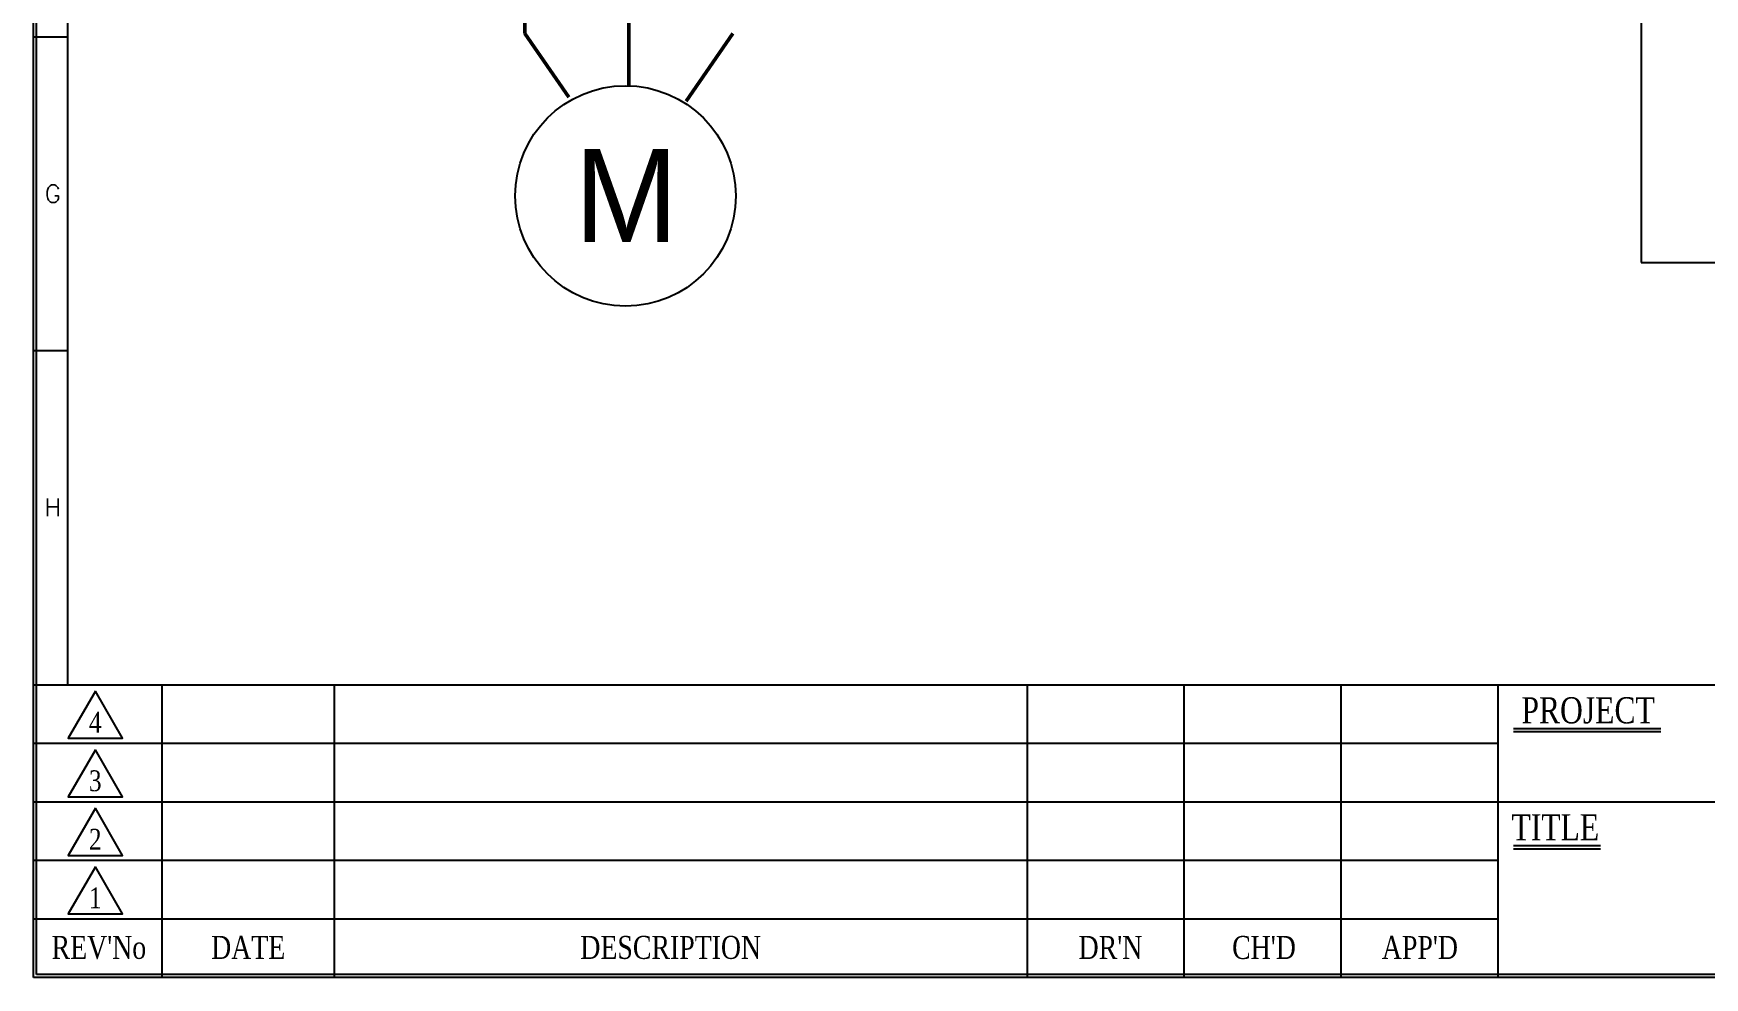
# Model space of a CAD drawing. Header units: millimetres. Extents: x 87 to 927, y 85 to 1088.
# Drawn here: x 520.5 to 680.3, y 84.8 to 175.2 of the extents above; entities that cross this region are included whole.
import ezdxf
from ezdxf.enums import TextEntityAlignment as Align

# ---------------------------------------------------------------- set-up
doc = ezdxf.new("R2010")
doc.units = ezdxf.units.MM
for name, color, linetype in [('10', 1, 'Continuous'), ('20', 2, 'Continuous'), ('30', 3, 'Continuous'), ('4', 133, 'Continuous'), ('40', 4, 'Continuous'), ('70', 7, 'Continuous'), ('ASHADE', 7, 'Continuous')]:
    doc.layers.add(name, color=color, linetype=linetype)
doc.styles.add('ghs', font='NGULIM.TTF')
doc.styles.add('SIMPLEX', font='SIMPLEX')
doc.styles.add('SS', font='batang.ttc', dxfattribs={"width": 0.8})

msp = doc.modelspace()

# ---------------------------------------------------------------- linework, layer by layer
msp.add_line((674.2, 276.981), (674.2, 153.235))
at = {"layer": '10', "color": 7}
for p, q in [((661.996, 108.343), (676.105, 108.343)), ((661.996, 97.143), (670.332, 97.143))]:
    msp.add_line(p, q, dxfattribs=at)
for points in [[(526.42, 112.207), (523.822, 107.707), (529.018, 107.707)], [(526.42, 106.607), (523.822, 102.107), (529.018, 102.107)], [(526.42, 101.007), (523.822, 96.507), (529.018, 96.507)], [(526.42, 95.407), (523.822, 90.907), (529.018, 90.907)]]:
    msp.add_lwpolyline(points, close=True, dxfattribs=at)
at = {"layer": '20', "color": 7}
msp.add_line((523.797, 112.81), (523.797, 351.51), dxfattribs=at)
at = {"layer": '30', "color": 7}
for p, q in [((520.497, 174.81), (523.797, 174.81)), ((520.497, 144.81), (523.797, 144.81))]:
    msp.add_line(p, q, dxfattribs=at)
at = {"layer": '4', "color": 0}
msp.add_line((674.2, 153.235), (835.675, 153.235), dxfattribs=at)
at = {"layer": '40', "color": 7}
for p, q in [((532.763, 112.81), (532.763, 84.81)), ((549.263, 112.81), (549.263, 84.81)), ((615.497, 112.81), (615.497, 84.81)), ((630.497, 112.81), (630.497, 84.81)), ((645.497, 112.81), (645.497, 84.81)), ((660.497, 112.81), (660.497, 84.81)), ((660.497, 107.21), (520.497, 107.21)), ((660.497, 101.61), (520.497, 101.61)), ((750.497, 101.61), (660.497, 101.61)), ((660.497, 96.01), (520.497, 96.01)), ((660.497, 90.41), (520.497, 90.41))]:
    msp.add_line(p, q, dxfattribs=at)
at = {"layer": '70', "color": 7}
for p, q in [((520.497, 84.81), (520.497, 354.81)), ((520.797, 85.11), (520.797, 354.51)), ((520.497, 112.81), (900.497, 112.81)), ((661.996, 108.643), (676.105, 108.643)), ((661.996, 97.443), (670.332, 97.443)), ((900.497, 84.81), (520.497, 84.81)), ((900.197, 85.11), (520.797, 85.11))]:
    msp.add_line(p, q, dxfattribs=at)
at = {"layer": 'ASHADE', "color": 7, "linetype": 'ByBlock', "lineweight": 50, "ltscale": 2}
for p, q in [((577.426, 202.745), (577.426, 170.141)), ((567.486, 192.333), (567.486, 175.152)), ((567.486, 175.152), (571.676, 169.04)), ((587.366, 175.152), (582.92, 168.667))]:
    msp.add_line(p, q, dxfattribs=at)
at = {"layer": 'ASHADE', "ltscale": 2}
msp.add_circle((577.102, 159.6), 10.546, dxfattribs=at)

# ---------------------------------------------------------------- texts
at = {"layer": '30', "color": 7, "style": 'SIMPLEX'}
for s, p in [('G', (522.347, 159.81)), ('H', (522.347, 129.81))]:
    msp.add_text(s, height=1.7, dxfattribs=at).set_placement(p, align=Align.MIDDLE)
at = {"layer": '40', "color": 7, "style": 'SS', "width": 0.8}
for s, height, p in [('4', 2, (526.408, 108.246)), ('3', 2, (526.408, 102.646)), ('2', 2, (526.408, 97.046)), ('1', 2, (526.408, 91.446)), ("REV'No", 2.2, (526.757, 86.601)), ('DATE', 2.2, (541.034, 86.601)), ('DESCRIPTION', 2.2, (581.43, 86.601)), ("DR'N", 2.2, (623.476, 86.595)), ("CH'D", 2.2, (638.155, 86.595)), ("APP'D", 2.2, (653.063, 86.595))]:
    msp.add_text(s, height=height, dxfattribs=at).set_placement(p, align=Align.CENTER)
at = {"layer": '70', "color": 7, "style": 'SS', "width": 0.8}
for s, p in [('PROJECT', (669.144, 109.139)), ('TITLE', (666.009, 97.939))]:
    msp.add_text(s, height=2.5, dxfattribs=at).set_placement(p, align=Align.CENTER)
at = {"layer": 'ASHADE', "ltscale": 2, "style": 'ghs'}
msp.add_text('M', height=8.891, dxfattribs=at).set_placement((572.228, 155.195))

doc.saveas('drawing.dxf')
